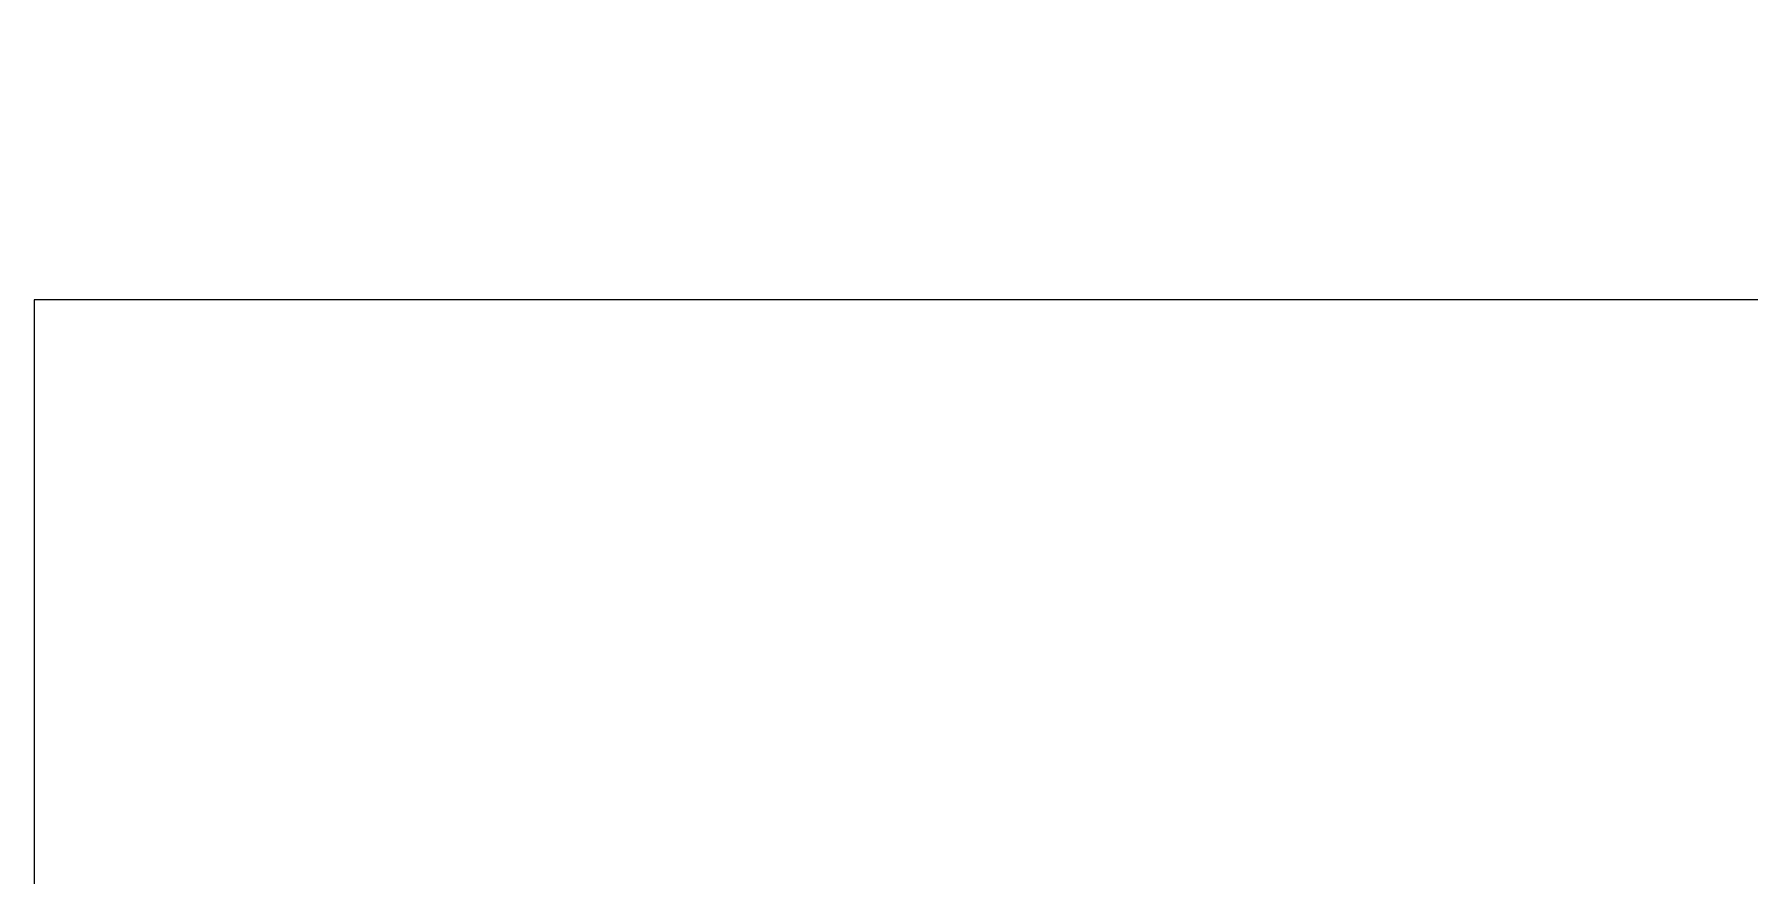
# Model space of a CAD drawing. Header units: millimetres. Extents: x 6886 to 7682, y 1103 to 1807.
# Drawn here: x 6885.9 to 7080.4, y 1553.8 to 1649.2 of the extents above; entities that cross this region are included whole.
import ezdxf
from ezdxf.xclip import XClip

# ---------------------------------------------------------------- set-up
doc = ezdxf.new("R2010")
doc.units = ezdxf.units.MM
doc.header["$LTSCALE"] = 10
doc.header["$MEASUREMENT"] = 0
doc.header["$XCLIPFRAME"] = 2
doc.layers.add('TX-PAPR', color=2, linetype='Continuous', plot=False)
doc.layers.add('TZ-BASE', color=253, linetype='Continuous')

# ---------------------------------------------------------------- blocks, each defined once
blk = doc.blocks.new('JD-GFJ6DDFJGD34XDGH')
at = {"layer": 'TZ-BASE'}
for p, q in [((0, 55), (15.42, 175)), ((80, -107.04), (116.24, 175)), ((85.85, 61.84, 166), (95.59, 86.1, 166)), ((86.56, 72.11, 164), (91.7, 85.83, 164)), ((87.99, 70.81, 165), (93.95, 85.99, 165)), ((90.16, 67.36, 167), (97.29, 86.22, 167)), ((90.74, 64.14, 168), (98.24, 84.44, 168)), ((91.91, 62.38, 169), (98.92, 81.89, 169)), ((0, 80.62), (80, 70.34)), ((93.72, 61.93, 170), (100.15, 80.87, 170)), ((95.24, 63.36, 171), (101.89, 80.52, 171))]:
    blk.add_line(p, q, dxfattribs=at)

msp = doc.modelspace()

# ---------------------------------------------------------------- linework, layer by layer
at = {"layer": 'TX-PAPR'}
msp.add_lwpolyline([(6885.89, 1103.05), (7681.89, 1103.05), (7681.89, 1619.05), (6885.89, 1619.05)], close=True, dxfattribs=at)

# ---------------------------------------------------------------- block references
at = {"layer": 'TZ-BASE'}
ref = msp.add_blockref('JD-GFJ6DDFJGD34XDGH', (6972.65, 1474.18), dxfattribs=at)
XClip(ref).set_block_clipping_path([(-0.0000000017, -75.0000000122), (700.0000000016, 75.0000000037)])

doc.saveas('drawing.dxf')
